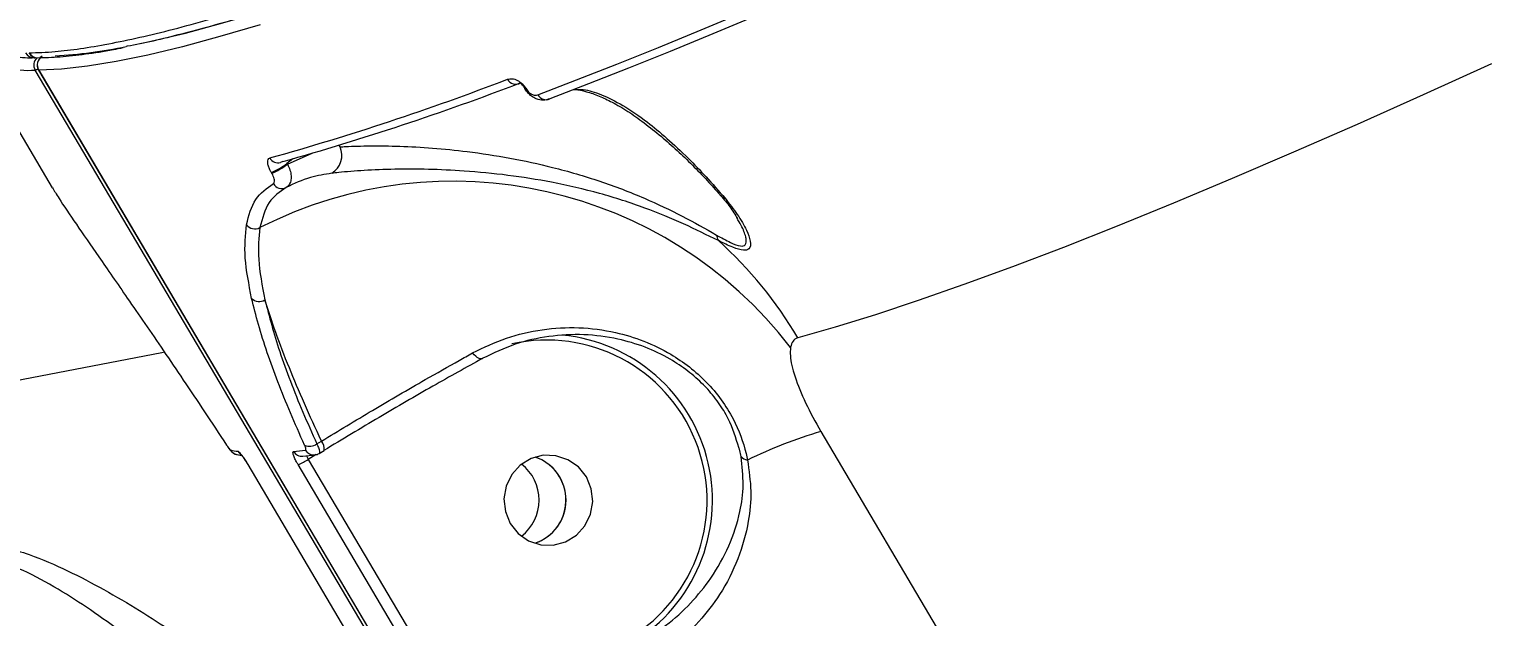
# Model space of a CAD drawing. Header units: millimetres. Extents: x -7245 to 6306, y -6696 to 5973.
# Drawn here: x 1805.4 to 1950.5, y -1257.4 to -1198.8 of the extents above; entities that cross this region are included whole.
import ezdxf

# ---------------------------------------------------------------- set-up
doc = ezdxf.new("R2010")
doc.units = ezdxf.units.MM
for name, color, linetype in [('DIKOM_ОБЪЕКТ', 7, 'Continuous'), ('DIKOM_РАЗМЕР_ЗОНА', 7, 'Continuous'), ('DIKOM_РАЗМЕР_ОБЪЕКТА', 7, 'Continuous')]:
    doc.layers.add(name, color=color, linetype=linetype)
doc.styles.add('style1', font='arial.ttf', dxfattribs={"width": 0.8})
doc.dimstyles.new('1-50', dxfattribs={"dimtxt": 300, "dimasz": 200, "dimexe": 100, "dimexo": 0, "dimgap": 100, "dimtad": 1, "dimtxsty": 'style1', "dimcen": 200, "dimclrd": 7, "dimclre": 7, "dimclrt": 7, "dimadec": 1, "dimazin": 2, "dimtfac": 1, "dimtmove": 0, "dimatfit": 2, "dimfxl": 0, "dimlwd": 25, "dimlwe": 18, "dimarcsym": 0})

# ---------------------------------------------------------------- blocks, each defined once
blk = doc.blocks.new('*D10')
at = {"layer": 'Defpoints', "color": 0, "transparency": 16777216}
for p in [(-4365.71, 2792.53), (4306.16, 475.6), (4306.16, -5965.27)]:
    blk.add_point(p, dxfattribs=at)
at = {"layer": 'DIKOM_РАЗМЕР_ОБЪЕКТА', "color": 7, "lineweight": 18, "transparency": 16777216}
for p, q in [((-4365.71, 2792.53), (-4365.71, -6065.27)), ((4306.16, 475.6), (4306.16, -6065.27))]:
    blk.add_line(p, q, dxfattribs=at)
at = {"layer": 'DIKOM_РАЗМЕР_ОБЪЕКТА', "color": 7, "lineweight": 25, "transparency": 16777216}
blk.add_line((-4165.71, -5965.27), (4106.16, -5965.27), dxfattribs=at)
at = {"layer": 'DIKOM_РАЗМЕР_ОБЪЕКТА', "color": 7, "transparency": 16777216}
for points in [[(-4165.71, -5931.93), (-4165.71, -5998.6), (-4365.71, -5965.27)], [(4106.16, -5931.93), (4106.16, -5998.6), (4306.16, -5965.27)]]:
    blk.add_solid(points, dxfattribs=at)
at = {"layer": 'DIKOM_РАЗМЕР_ОБЪЕКТА', "color": 7, "transparency": 16777216, "insert": (-85.78, -5712.1), "char_height": 300, "attachment_point": 5, "style": 'style1'}
blk.add_mtext('8650', dxfattribs=at)
blk = doc.blocks.new('*D11')
at = {"layer": 'Defpoints', "color": 0, "transparency": 16777216}
for p in [(-3472.32, 4472.83), (-6199.73, -2928.86), (1850.21, -2928.86)]:
    blk.add_point(p, dxfattribs=at)
at = {"layer": 'DIKOM_РАЗМЕР_ОБЪЕКТА', "color": 7, "lineweight": 18, "transparency": 16777216}
for p, q in [((-3472.32, 4472.83), (-6299.73, 4472.83)), ((1850.21, -2928.86), (-6299.73, -2928.86))]:
    blk.add_line(p, q, dxfattribs=at)
at = {"layer": 'DIKOM_РАЗМЕР_ОБЪЕКТА', "color": 7, "lineweight": 25, "transparency": 16777216}
blk.add_line((-6199.73, 4272.83), (-6199.73, -2728.86), dxfattribs=at)
at = {"layer": 'DIKOM_РАЗМЕР_ОБЪЕКТА', "color": 7, "transparency": 16777216}
for points in [[(-6233.06, 4272.83), (-6166.39, 4272.83), (-6199.73, 4472.83)], [(-6233.06, -2728.86), (-6166.39, -2728.86), (-6199.73, -2928.86)]]:
    blk.add_solid(points, dxfattribs=at)
at = {"layer": 'DIKOM_РАЗМЕР_ОБЪЕКТА', "color": 7, "transparency": 16777216, "insert": (-6452.9, 984.54), "char_height": 300, "attachment_point": 5, "rotation": 90, "style": 'style1'}
blk.add_mtext('7400', dxfattribs=at)
blk = doc.blocks.new('*D12')
at = {"layer": 'Defpoints', "color": 0, "transparency": 16777216}
for p in [(-5865.71, 123.34), (6306.18, -91.92), (6306.18, -6596.14)]:
    blk.add_point(p, dxfattribs=at)
at = {"layer": 'DIKOM_РАЗМЕР_ЗОНА', "color": 7, "lineweight": 18, "transparency": 16777216}
for p, q in [((-5865.71, 123.34), (-5865.71, -6696.14)), ((6306.18, -91.92), (6306.18, -6696.14))]:
    blk.add_line(p, q, dxfattribs=at)
at = {"layer": 'DIKOM_РАЗМЕР_ЗОНА', "color": 7, "lineweight": 25, "transparency": 16777216}
blk.add_line((-5665.71, -6596.14), (6106.18, -6596.14), dxfattribs=at)
at = {"layer": 'DIKOM_РАЗМЕР_ЗОНА', "color": 7, "transparency": 16777216}
for points in [[(-5665.71, -6562.81), (-5665.71, -6629.48), (-5865.71, -6596.14)], [(6106.18, -6562.81), (6106.18, -6629.48), (6306.18, -6596.14)]]:
    blk.add_solid(points, dxfattribs=at)
at = {"layer": 'DIKOM_РАЗМЕР_ЗОНА', "color": 7, "transparency": 16777216, "insert": (-71.19, -6342.97), "char_height": 300, "attachment_point": 5, "style": 'style1'}
blk.add_mtext('12150', dxfattribs=at)

msp = doc.modelspace()

# ---------------------------------------------------------------- linework, layer by layer
at = {"layer": 'DIKOM_ОБЪЕКТ', "color": 7, "linetype": 'Continuous', "lineweight": 15}
for p, q in [((1799.336, -1200.501), (1807.708, -1214.649)), ((2051.506, -1617.791), (1806.003, -1202.922)), ((1806.332, -1202.917), (2051.835, -1617.786)), ((1806.332, -1202.917), (1806.349, -1202.923)), ((1806.349, -1202.923), (2051.852, -1617.792)), ((1854.823, -1204.749), (1854.885, -1204.853)), ((1854.938, -1204.728), (1854.999, -1204.832)), ((1831.167, -1212.309), (1833.633, -1211.192)), ((1836.413, -1210.57), (1836.319, -1210.413)), ((1829.607, -1213.209), (1829.559, -1213.128)), ((1831.706, -1211.758), (1831.119, -1212.229)), ((1831.119, -1212.229), (1831.167, -1212.309)), ((1874.376, -1215.433), (1874.307, -1215.358)), ((1884.373, -1238.936), (2061.906, -1538.945)), ((1834.094, -1240.168), (1834.56, -1239.884)), ((1826.124, -1241.234), (1826.609, -1241.319)), ((1827.199, -1242.211), (1827.21, -1242.217)), ((1827.199, -1242.212), (1843.431, -1269.641)), ((1827.21, -1242.217), (1843.442, -1269.647)), ((1832.706, -1241.397), (1833.916, -1241.266)), ((1834.037, -1241.23), (1833.241, -1241.715)), ((1833.241, -1241.715), (1849.473, -1269.144)), ((1833.937, -1241.264), (1833.916, -1241.266)), ((1834.333, -1241.121), (1834.835, -1240.816)), ((1848.462, -1269.659), (1832.231, -1242.229))]:
    msp.add_line(p, q, dxfattribs=at)
at = {"layer": 'DIKOM_ОБЪЕКТ', "color": 7, "linetype": 'Continuous', "lineweight": 15, "flags": 128}
for points in [[(1816.494, -1200.287), (1817.546, -1200.058), (1820.989, -1199.233), (1824.718, -1198.228), (1828.729, -1197.044), (1833.02, -1195.681), (1837.586, -1194.142), (1842.425, -1192.428), (1847.53, -1190.539), (1852.9, -1188.478), (1858.528, -1186.246), (1864.41, -1183.845), (1870.542, -1181.278), (1876.917, -1178.546), (1883.531, -1175.651), (1890.379, -1172.596), (1897.453, -1169.384), (1904.749, -1166.018), (1912.261, -1162.499), (1919.981, -1158.832), (1927.903, -1155.019), (1936.022, -1151.063), (1944.329, -1146.968), (1952.818, -1142.738)], [(1856.14, -1205.385), (1860.013, -1203.899), (1864.02, -1202.324), (1868.161, -1200.661), (1872.433, -1198.91), (1876.833, -1197.073), (1881.362, -1195.15), (1886.016, -1193.142), (1890.793, -1191.05)], [(1891.913, -1191.484), (1887.146, -1193.572), (1882.503, -1195.575), (1877.984, -1197.494), (1873.593, -1199.327), (1869.33, -1201.074), (1865.199, -1202.733), (1861.201, -1204.305), (1857.337, -1205.788)], [(1828.445, -1198.405), (1824.424, -1199.592), (1820.687, -1200.599), (1817.235, -1201.427), (1814.073, -1202.074), (1811.204, -1202.539), (1808.628, -1202.822), (1806.349, -1202.923)], [(1951.266, -1202.287), (1944.453, -1205.388), (1937.869, -1208.331), (1931.518, -1211.114), (1925.408, -1213.732), (1919.544, -1216.186), (1913.93, -1218.47), (1908.574, -1220.585), (1903.479, -1222.527), (1898.65, -1224.295), (1894.092, -1225.888), (1889.809, -1227.303), (1885.805, -1228.54), (1882.084, -1229.597)], [(1830.711, -1212.031), (1830.544, -1212.113), (1830.478, -1212.135)], [(1650.203, -1288.407), (1662.114, -1282.297), (1674.226, -1276.459), (1686.529, -1270.898), (1699.019, -1265.615), (1711.688, -1260.615), (1724.528, -1255.899), (1737.534, -1251.47), (1750.698, -1247.332), (1764.012, -1243.485), (1777.47, -1239.933), (1791.064, -1236.677), (1804.786, -1233.719), (1818.629, -1231.06), (1818.924, -1231.007)], [(1850.649, -1231.634), (1850.571, -1231.685), (1850.474, -1231.702), (1850.361, -1231.683), (1850.234, -1231.631), (1850.095, -1231.545), (1849.947, -1231.427), (1849.794, -1231.28), (1849.637, -1231.107)], [(1860.987, -1243.456), (1860.19, -1242.462), (1859.149, -1241.738), (1857.95, -1241.34), (1856.689, -1241.302), (1855.469, -1241.625), (1854.387, -1242.285), (1853.533, -1243.227), (1852.974, -1244.376), (1852.757, -1245.638), (1852.899, -1246.91), (1853.388, -1248.091), (1854.185, -1249.084), (1855.225, -1249.808), (1856.424, -1250.206), (1857.685, -1250.244), (1858.906, -1249.921), (1859.987, -1249.261), (1860.842, -1248.319), (1861.4, -1247.171), (1861.618, -1245.909), (1861.476, -1244.636), (1860.987, -1243.456)]]:
    msp.add_lwpolyline(points, dxfattribs=at)
at = {"layer": 'DIKOM_ОБЪЕКТ', "color": 7, "linetype": 'Continuous', "lineweight": 15}
for centre, radius, start, end in [((1805.288, -1193.428), 9.521, 237.52988, 274.30828), ((1805.891, -1200.714), 0.979, 210.28018, 270.25776), ((1806.237, -1200.693), 1, 210.56828, 270.40151), ((1806.239, -1200.714), 0.979, 210.274, 270.41585), ((1807.193, -1202.408), 1, 121.38327, 210.61533), ((1807.216, -1202.408), 1.009, 121.7463, 210.68767), ((1804.657, -1149.146), 52.473, 273.63248, 281.45797), ((1806.873, -1202.407), 1.011, 134.77326, 210.60571), ((1805.891, -1200.693), 1, 269.58905, 279.98499), ((1805.725, -1201.766), 1.189, 283.51636, 297.86497), ((1756.292, -950.742), 270.987, 285.65097, 290.93537), ((1757.688, -951.439), 270.629, 285.65396, 290.93275), ((1853.922, -1203.429), 0.901, 207.1197, 300.24967), ((1854.845, -1204.742), 0.0231, 132.39349, 195.71571), ((1854.855, -1204.597), 0.155, 258.1693, 302.14614), ((1854.917, -1204.704), 0.152, 257.77012, 302.58685), ((1856.947, -1204.968), 0.908, 207.35817, 295.45018), ((1830.232, -1211.209), 0.958, 209.54908, 284.88094), ((1834.515, -1211.424), 2.081, 301.24, 24.22454), ((1826.794, -1206.528), 7.155, 292.73175, 307.18349), ((1826.816, -1206.566), 7.205, 292.78985, 307.14411), ((1847.682, -1256.545), 42.539, 37.67652, 116.93964), ((1830.596, -1213.745), 0.972, 210.47968, 296.64021), ((1875.181, -1214.597), 1.161, 226.07137, 251.84731), ((1827.917, -1217.688), 1.055, 217.17547, 297.82765), ((1875.248, -1219.244), 1.289, 184.93673, 211.42128), ((1846.782, -1250.445), 40.999, 30.56417, 48.12705), ((1828.354, -1224.891), 1.088, 225.52806, 301.41262), ((1857.032, -1245.808), 15.986, 301.1568, 102.58108), ((1857.012, -1245.799), 16.547, 301.43962, 84.5911), ((1897.823, -1284.52), 47.527, 106.43938, 115.91496), ((1833.38, -1239.208), 1.197, 245.18329, 306.67111), ((1833.55, -1240.688), 1.291, 354.3115, 38.54849), ((1827.958, -1228.815), 12.21, 258.27885, 261.89225), ((1826.33, -1240.265), 0.991, 210.62444, 258.03703), ((1827.112, -1240.378), 1.021, 210.90136, 233.29841), ((1827.21, -1193.016), 48.117, 275.44442, 276.86391), ((1832.619, -1240.425), 0.976, 210.22168, 275.17918), ((1830.606, -1237.788), 4.729, 290.09257, 303.86711), ((1833.805, -1240.295), 0.977, 210.28369, 276.50613), ((1851.73, -1245.76), 4.538, 307.62474, 52.10109), ((1854.437, -1245.766), 4.516, 288.18857, 71.54059), ((1854.485, -1245.7), 4.438, 30.47939, 71.96483), ((1877.192, -1240.755), 1.027, 220.53087, 262.18849), ((1854.437, -1245.769), 4.514, 288.09158, 30.91957)]:
    msp.add_arc(centre, radius, start, end, dxfattribs=at)
for points, knots in [([(1805.393, -1201.207), (1806.234, -1201.179), (1808.516, -1201.101), (1813.164, -1200.409), (1819.612, -1198.957), (1827.152, -1196.82), (1835.728, -1194.025), (1845.306, -1190.578), (1855.866, -1186.485), (1867.408, -1181.74), (1879.894, -1176.364), (1893.278, -1170.379), (1907.495, -1163.814), (1922.48, -1156.698), (1938.194, -1149.051), (1954.624, -1140.871), (1971.729, -1132.185), (1989.451, -1123.024), (2007.704, -1113.43), (2026.407, -1103.45), (2045.268, -1093.235), (2064.247, -1082.814), (2083.294, -1072.223), (2102.591, -1061.361), (2122.053, -1050.278), (2141.598, -1039.021), (2161.418, -1027.475), (2181.485, -1015.649), (2201.763, -1003.56), (2221.941, -991.394), (2241.925, -979.208), (2261.621, -967.058), (2280.964, -954.983), (2299.916, -943.005), (2318.452, -931.141), (2336.518, -919.428), (2354.035, -907.919), (2370.904, -896.674), (2386.079, -886.412), (2395.342, -880.031), (2399.476, -877.183)], [0, 0, 0, 0, 0.0156522, 0.0424896, 0.0694113, 0.0963763, 0.1233413, 0.1502635, 0.1771005, 0.2039381, 0.23086, 0.2578249, 0.2847898, 0.3117121, 0.3385494, 0.3653868, 0.3923087, 0.4192736, 0.4462387, 0.4731605, 0.4999978, 0.5258462, 0.5517699, 0.5777322, 0.6036945, 0.6296183, 0.6554664, 0.6823039, 0.7092258, 0.7361909, 0.7631559, 0.7900781, 0.8169155, 0.8437529, 0.8706748, 0.89764, 0.9246052, 0.9515272, 0.9783644, 1, 1, 1, 1]), ([(2399.412, -878.296), (2395.288, -881.137), (2386.047, -887.502), (2370.908, -897.74), (2354.08, -908.959), (2336.604, -920.441), (2318.582, -932.126), (2300.089, -943.961), (2281.183, -955.911), (2261.885, -967.958), (2242.237, -980.079), (2222.301, -992.236), (2202.17, -1004.372), (2181.941, -1016.433), (2161.921, -1028.231), (2142.148, -1039.749), (2122.651, -1050.98), (2103.234, -1062.036), (2083.984, -1072.872), (2064.982, -1083.439), (2046.049, -1093.835), (2027.232, -1104.025), (2008.574, -1113.983), (1990.363, -1123.553), (1972.684, -1132.692), (1955.62, -1141.358), (1939.228, -1149.517), (1923.553, -1157.148), (1908.603, -1164.246), (1894.42, -1170.795), (1881.069, -1176.765), (1868.611, -1182.129), (1857.826, -1186.563), (1848.545, -1190.184), (1840.573, -1193.125), (1833.265, -1195.634), (1826.534, -1197.749), (1820.536, -1199.373), (1816.718, -1200.306), (1815.136, -1200.558), (1815.095, -1200.565)], [0, 0, 0, 0, 0.0226412, 0.050726, 0.0788997, 0.1071179, 0.1353367, 0.1635101, 0.1915953, 0.2196803, 0.2478538, 0.2760724, 0.3042908, 0.3324645, 0.3605494, 0.3875992, 0.414728, 0.4418972, 0.4690663, 0.4961953, 0.5232452, 0.5513301, 0.5795035, 0.6077219, 0.6359406, 0.664114, 0.6921989, 0.7202839, 0.7484571, 0.7766755, 0.8048944, 0.8330677, 0.8611526, 0.8839094, 0.9066899, 0.9294702, 0.9522274, 0.9757827, 0.9993638, 1, 1, 1, 1]), ([(1799.361, -1199.994), (1799.398, -1200.031), (1799.722, -1200.35), (1800.563, -1200.774), (1801.895, -1201.273), (1803.558, -1201.569), (1804.898, -1201.705), (1805.767, -1201.686), (1805.896, -1201.683)], [0, 0, 0, 0, 0.0275156, 0.2416968, 0.4689549, 0.7096325, 0.956997, 1, 1, 1, 1]), ([(1806.246, -1201.693), (1806.971, -1201.672), (1808.441, -1201.63), (1810.992, -1201.338), (1813.106, -1201.028), (1814.454, -1200.753), (1814.777, -1200.688)], [0, 0, 0, 0, 0.297252, 0.6027638, 0.9047719, 1, 1, 1, 1]), ([(1853.12, -1203.839), (1853.267, -1203.806), (1853.552, -1203.742), (1854.035, -1203.882), (1854.437, -1204.14), (1854.73, -1204.418), (1854.868, -1204.625), (1854.938, -1204.728)], [0, 0, 0, 0, 0.3046239, 0.5876386, 0.7664013, 0.8827751, 1, 1, 1, 1]), ([(1854.83, -1204.725), (1854.821, -1204.71), (1854.801, -1204.677), (1854.763, -1204.619), (1854.692, -1204.517), (1854.509, -1204.291), (1854.436, -1204.244), (1854.376, -1204.207)], [0, 0, 0, 0, 0.023986, 0.0535529, 0.1071164, 0.2794541, 1, 1, 1, 1]), ([(1857.337, -1205.788), (1857.125, -1205.852), (1856.708, -1205.98), (1856.046, -1205.846), (1855.528, -1205.555), (1855.152, -1205.219), (1854.98, -1204.962), (1854.892, -1204.829)], [0, 0, 0, 0, 0.2704345, 0.5335561, 0.7181663, 0.8553158, 1, 1, 1, 1]), ([(1854.999, -1204.832), (1855.044, -1204.899), (1855.132, -1205.032), (1855.319, -1205.209), (1855.568, -1205.367), (1855.868, -1205.449), (1856.047, -1205.407), (1856.14, -1205.385)], [0, 0, 0, 0, 0.1205997, 0.2405516, 0.4168125, 0.6950439, 1, 1, 1, 1]), ([(1859.69, -1204.868), (1859.755, -1204.868), (1860.102, -1204.866), (1860.964, -1205.05), (1862.189, -1205.456), (1863.57, -1206.105), (1865.059, -1206.977), (1866.696, -1208.116), (1868.362, -1209.443), (1869.978, -1210.857), (1871.51, -1212.327), (1872.931, -1213.791), (1873.886, -1214.87), (1874.314, -1215.354)], [0, 0, 0, 0, 0.0283362, 0.1495102, 0.26851, 0.3741886, 0.4862247, 0.5937748, 0.6974543, 0.7868296, 0.8668076, 0.9403027, 1, 1, 1, 1]), ([(1859.708, -1204.861), (1860.021, -1204.847), (1860.832, -1204.808), (1862.463, -1205.317), (1864.573, -1206.351), (1866.786, -1207.857), (1868.995, -1209.666), (1870.962, -1211.507), (1872.901, -1213.5), (1874.179, -1214.965), (1874.82, -1215.7)], [0, 0, 0, 0, 0.1008532, 0.2610419, 0.4249167, 0.5887457, 0.7056271, 0.8232496, 0.9112867, 1, 1, 1, 1]), ([(1829.559, -1213.128), (1829.506, -1213.033), (1829.384, -1212.814), (1829.248, -1212.464), (1829.173, -1212.102), (1829.204, -1211.795), (1829.331, -1211.721), (1829.398, -1211.682)], [0, 0, 0, 0, 0.1205375, 0.2783131, 0.4704738, 0.7207509, 1, 1, 1, 1]), ([(1836.413, -1210.57), (1836.599, -1210.56), (1837.476, -1210.509), (1839.383, -1210.454), (1842.33, -1210.486), (1845.61, -1210.666), (1849.313, -1211.03), (1853.361, -1211.65), (1857.829, -1212.61), (1862.36, -1213.942), (1866.683, -1215.586), (1870.612, -1217.475), (1872.847, -1218.729), (1873.963, -1219.355)], [0, 0, 0, 0, 0.0224529, 0.1059019, 0.1894434, 0.2734976, 0.3576229, 0.458886, 0.5602434, 0.6754092, 0.7906393, 0.8954176, 1, 1, 1, 1]), ([(1831.167, -1212.309), (1831.26, -1212.502), (1831.448, -1212.886), (1831.555, -1213.47), (1831.517, -1213.997), (1831.337, -1214.402), (1831.127, -1214.548), (1831.031, -1214.614)], [0, 0, 0, 0, 0.1961047, 0.3917161, 0.5961077, 0.8170111, 1, 1, 1, 1]), ([(1874.147, -1219.916), (1873.02, -1219.357), (1870.763, -1218.239), (1866.753, -1216.569), (1862.343, -1215.167), (1857.718, -1214.085), (1853.152, -1213.365), (1848.994, -1212.96), (1845.189, -1212.792), (1841.801, -1212.785), (1838.76, -1212.912), (1836.749, -1213.074), (1835.819, -1213.178), (1835.594, -1213.204)], [0, 0, 0, 0, 0.1036829, 0.2075436, 0.3205734, 0.433541, 0.5338126, 0.6340014, 0.718488, 0.8029092, 0.887959, 0.972929, 1, 1, 1, 1]), ([(1807.721, -1214.641), (1807.908, -1214.956), (1808.37, -1215.737), (1809.458, -1217.334), (1810.106, -1218.286)], [0, 0, 0, 0, 0.4046547, 1, 1, 1, 1]), ([(1827.076, -1218.326), (1827.316, -1217.418), (1827.802, -1215.578), (1829.101, -1214.688), (1829.758, -1214.238)], [0, 0, 0, 0, 0.4938647, 1, 1, 1, 1]), ([(1831.031, -1214.614), (1830.402, -1215.042), (1829.129, -1215.91), (1828.652, -1217.711), (1828.41, -1218.622)], [0, 0, 0, 0, 0.4938471, 1, 1, 1, 1]), ([(1829.758, -1214.238), (1829.796, -1214.203), (1829.87, -1214.134), (1829.877, -1213.905), (1829.813, -1213.639), (1829.715, -1213.402), (1829.637, -1213.263), (1829.607, -1213.209)], [0, 0, 0, 0, 0.2735101, 0.5392762, 0.7387561, 0.8988468, 1, 1, 1, 1]), ([(1835.594, -1213.204), (1834.874, -1213.317), (1833.256, -1213.572), (1831.825, -1214.242), (1831.031, -1214.614)], [0, 0, 0, 0, 0.4451233, 1, 1, 1, 1]), ([(1874.82, -1215.7), (1875.247, -1216.233), (1876.1, -1217.298), (1876.944, -1218.777), (1877.404, -1220.024), (1877.336, -1220.782), (1876.664, -1220.944), (1875.593, -1220.617), (1874.643, -1220.156), (1874.147, -1219.916)], [0, 0, 0, 0, 0.1847922, 0.3692554, 0.5090946, 0.6522095, 0.7508542, 0.8702164, 1, 1, 1, 1]), ([(1874.383, -1215.426), (1874.705, -1215.799), (1875.379, -1216.582), (1875.824, -1217.339), (1876.057, -1217.734)], [0, 0, 0, 0, 0.4775388, 1, 1, 1, 1]), ([(1810.106, -1218.286), (1810.807, -1219.303), (1812.225, -1221.361), (1814.195, -1224.201), (1815.192, -1225.638)], [0, 0, 0, 0, 0.4941733, 1, 1, 1, 1]), ([(1827.592, -1225.668), (1827.32, -1224.264), (1826.772, -1221.425), (1826.974, -1219.367), (1827.076, -1218.326)], [0, 0, 0, 0, 0.494185, 1, 1, 1, 1]), ([(1828.41, -1218.622), (1828.312, -1219.617), (1828.113, -1221.631), (1828.649, -1224.413), (1828.921, -1225.82)], [0, 0, 0, 0, 0.4941585, 1, 1, 1, 1]), ([(1873.963, -1219.355), (1874.439, -1219.621), (1875.336, -1220.123), (1876.368, -1220.517), (1876.943, -1220.382), (1876.965, -1219.918), (1876.814, -1219.255), (1876.553, -1218.574), (1876.132, -1217.908), (1875.975, -1217.658)], [0, 0, 0, 0, 0.184878, 0.3491475, 0.4820959, 0.6492009, 0.6797305, 0.8798368, 1, 1, 1, 1]), ([(1815.192, -1225.638), (1815.765, -1226.468), (1816.911, -1228.127), (1818.789, -1230.868), (1820.78, -1233.804), (1822.88, -1236.932), (1824.35, -1239.161), (1825.085, -1240.276)], [0, 0, 0, 0, 0.1978291, 0.3955033, 0.5931712, 0.7965922, 1, 1, 1, 1]), ([(1832.877, -1240.294), (1832.394, -1239.211), (1831.427, -1237.045), (1830.189, -1233.972), (1829.115, -1231.027), (1828.219, -1228.228), (1827.801, -1226.521), (1827.592, -1225.668)], [0, 0, 0, 0, 0.1976784, 0.3953811, 0.5930829, 0.7965411, 1, 1, 1, 1]), ([(1834.56, -1239.884), (1833.976, -1238.623), (1832.803, -1236.09), (1831.278, -1232.466), (1829.926, -1228.964), (1829.257, -1226.872), (1828.921, -1225.82)], [0, 0, 0, 0, 0.2373988, 0.4771622, 0.7370153, 1, 1, 1, 1]), ([(1828.921, -1225.82), (1829.353, -1227.483), (1830.008, -1230.002), (1831.43, -1233.885), (1832.659, -1236.95), (1833.621, -1239.105), (1834.094, -1240.168)], [0, 0, 0, 0, 0.3951694, 0.5986755, 0.8021799, 1, 1, 1, 1]), ([(1849.637, -1231.107), (1850.743, -1230.571), (1852.955, -1229.5), (1856.558, -1228.684), (1860.229, -1228.485), (1863.648, -1228.92), (1866.729, -1229.856), (1869.207, -1231.049), (1871.287, -1232.463), (1872.996, -1233.979), (1874.476, -1235.737), (1875.955, -1238.121), (1876.719, -1240.191), (1877.007, -1241.561), (1877.052, -1241.772)], [0, 0, 0, 0, 0.1100941, 0.2202107, 0.3292791, 0.4383054, 0.5249557, 0.6115106, 0.6753425, 0.7390928, 0.8039891, 0.8688862, 0.9797305, 1, 1, 1, 1]), ([(1876.184, -1240.54), (1875.894, -1239.571), (1875.439, -1238.045), (1874.19, -1236.031), (1873.294, -1234.932), (1872.269, -1233.87), (1871.113, -1232.858), (1869.163, -1231.561), (1866.825, -1230.456), (1863.931, -1229.597), (1860.696, -1229.188), (1857.24, -1229.375), (1853.815, -1230.128), (1851.714, -1231.128), (1850.649, -1231.634)], [0, 0, 0, 0, 0.1015543, 0.1598613, 0.220437, 0.2316292, 0.2954875, 0.3612807, 0.4497797, 0.5407411, 0.6533384, 0.7691826, 0.8830155, 1, 1, 1, 1]), ([(1881.351, -1230.545), (1881.33, -1230.814), (1881.27, -1231.57), (1881.719, -1233.433), (1882.773, -1236.071), (1883.836, -1237.975), (1884.373, -1238.936)], [0, 0, 0, 0, 0.1529289, 0.428384, 0.7114253, 1, 1, 1, 1]), ([(1882.084, -1229.597), (1882.066, -1229.602), (1881.869, -1229.66), (1881.546, -1229.873), (1881.417, -1230.318), (1881.351, -1230.545)], [0, 0, 0, 0, 0.0468567, 0.5143409, 1, 1, 1, 1]), ([(1834.56, -1239.884), (1836.252, -1238.86), (1839.685, -1236.783), (1844.325, -1234.091), (1847.64, -1232.215), (1849.192, -1231.354), (1849.637, -1231.107)], [0, 0, 0, 0, 0.3362258, 0.6822318, 0.9087937, 1, 1, 1, 1]), ([(1850.649, -1231.634), (1849.003, -1232.549), (1845.614, -1234.431), (1840.24, -1237.543), (1836.636, -1239.719), (1834.808, -1240.822)], [0, 0, 0, 0, 0.3175132, 0.6539158, 1, 1, 1, 1]), ([(1825.085, -1240.276), (1825.141, -1240.359), (1825.253, -1240.526), (1825.386, -1240.696), (1825.453, -1240.762), (1825.473, -1240.769), (1825.477, -1240.77)], [0, 0, 0, 0, 0.3058274, 0.6116387, 0.9182565, 1, 1, 1, 1]), ([(1825.109, -1240.319), (1825.132, -1240.356), (1825.24, -1240.522), (1825.392, -1240.726), (1825.552, -1240.916), (1825.744, -1241.079), (1825.946, -1241.197), (1826.09, -1241.218), (1826.139, -1241.226)], [0, 0, 0, 0, 0.0829625, 0.3714187, 0.5771967, 0.7365935, 0.9098984, 1, 1, 1, 1]), ([(1832.961, -1240.788), (1832.98, -1240.776), (1833.017, -1240.751), (1832.995, -1240.595), (1832.936, -1240.425), (1832.887, -1240.317), (1832.877, -1240.294)], [0, 0, 0, 0, 0.3065648, 0.6133391, 0.9194372, 1, 1, 1, 1]), ([(1834.094, -1240.168), (1834.115, -1240.213), (1834.216, -1240.428), (1834.34, -1240.758), (1834.399, -1241.044), (1834.345, -1241.085), (1834.322, -1241.102)], [0, 0, 0, 0, 0.0876632, 0.4214493, 0.7553414, 1, 1, 1, 1]), ([(1876.411, -1241.422), (1876.382, -1241.227), (1876.338, -1240.934), (1876.222, -1240.639), (1876.184, -1240.54)], [0, 0, 0, 0, 0.6648165, 1, 1, 1, 1]), ([(1826.236, -1240.903), (1826.255, -1240.911), (1826.304, -1240.932), (1826.455, -1241.095), (1826.681, -1241.393), (1826.946, -1241.783), (1827.122, -1242.072), (1827.21, -1242.217)], [0, 0, 0, 0, 0.1419104, 0.3567214, 0.5713683, 0.7857665, 1, 1, 1, 1]), ([(1826.493, -1241.179), (1826.493, -1241.179), (1826.493, -1241.178), (1826.532, -1241.221), (1826.619, -1241.33), (1826.774, -1241.542), (1826.98, -1241.849), (1827.126, -1242.092), (1827.198, -1242.212)], [0, 0, 0, 0, 0.0472959, 0.1512252, 0.3041403, 0.5040998, 0.7546306, 1, 1, 1, 1]), ([(1832.231, -1242.229), (1832.176, -1242.134), (1832.039, -1241.895), (1831.861, -1241.531), (1831.737, -1241.198), (1831.697, -1240.968), (1831.749, -1240.933), (1831.776, -1240.916)], [0, 0, 0, 0, 0.1406837, 0.3550485, 0.5698699, 0.7847865, 1, 1, 1, 1]), ([(1833.092, -1241.355), (1833.092, -1241.36), (1833.092, -1241.389), (1833.124, -1241.482), (1833.177, -1241.603), (1833.223, -1241.683), (1833.241, -1241.715)], [0, 0, 0, 0, 0.0672528, 0.4197197, 0.7698641, 1, 1, 1, 1]), ([(1833.933, -1241.247), (1834.008, -1241.241), (1834.151, -1241.23), (1834.268, -1241.146), (1834.324, -1241.106)], [0, 0, 0, 0, 0.522648, 1, 1, 1, 1]), ([(1866.343, -1259.918), (1867.216, -1259.385), (1869.096, -1258.236), (1871.452, -1256.055), (1873.602, -1253.398), (1875.303, -1250.365), (1876.304, -1247.239), (1876.737, -1244.288), (1876.52, -1242.376), (1876.411, -1241.422)], [0, 0, 0, 0, 0.1227075, 0.2642696, 0.4060011, 0.5771156, 0.7482452, 0.8743901, 1, 1, 1, 1]), ([(1877.052, -1241.772), (1877.203, -1242.818), (1877.504, -1244.914), (1877.172, -1248.195), (1876.217, -1251.657), (1874.51, -1255), (1872.294, -1257.908), (1869.837, -1260.278), (1867.865, -1261.504), (1866.946, -1262.075)], [0, 0, 0, 0, 0.1281518, 0.2567423, 0.4268139, 0.5968803, 0.737315, 0.8775717, 1, 1, 1, 1]), ([(1788.466, -1268.181), (1788.166, -1267.319), (1787.565, -1265.593), (1787.648, -1262.593), (1788.292, -1259.517), (1789.369, -1256.867), (1790.664, -1254.688), (1791.912, -1253.137), (1793.3, -1251.879), (1795.072, -1250.736), (1797.557, -1249.918), (1800.453, -1249.919), (1803.085, -1250.434), (1805.958, -1251.342), (1809.26, -1252.764), (1812.938, -1254.699), (1816.454, -1256.763), (1819.321, -1258.624), (1821.553, -1260.186), (1822.606, -1261.016), (1823.132, -1261.43)], [0, 0, 0, 0, 0.0754478, 0.1510322, 0.2213848, 0.2917225, 0.3346606, 0.3775429, 0.4104259, 0.4432536, 0.4962467, 0.5490792, 0.5889873, 0.6289751, 0.6969458, 0.7650081, 0.8363505, 0.9076315, 0.9538268, 1, 1, 1, 1]), ([(1820.932, -1264.104), (1820.445, -1263.659), (1819.463, -1262.761), (1817.419, -1261.066), (1814.797, -1259.029), (1811.63, -1256.758), (1808.299, -1254.603), (1805.353, -1252.982), (1802.757, -1251.903), (1800.433, -1251.253), (1797.847, -1251.123), (1795.673, -1251.894), (1794.175, -1253.017), (1793.015, -1254.281), (1791.995, -1255.856), (1790.968, -1258.073), (1790.154, -1260.8), (1789.794, -1263.923), (1789.749, -1266.153), (1790.063, -1267.183), (1790.099, -1267.301)], [0, 0, 0, 0, 0.0503392, 0.1014656, 0.1791, 0.2585424, 0.3314686, 0.4059273, 0.4470774, 0.4891768, 0.5421888, 0.5949303, 0.6280836, 0.6622704, 0.7075529, 0.7536134, 0.8297553, 0.9074623, 0.9894305, 1, 1, 1, 1])]:
    msp.add_open_spline(points, degree=3, knots=knots, dxfattribs=at)

# ---------------------------------------------------------------- dimensions: what is measured, and where the dimension line sits
at = {"layer": 'DIKOM_РАЗМЕР_ЗОНА'}
dim = msp.add_linear_dim(base=(6306.184, -6596.144), p1=(-5865.714, 123.344), p2=(6306.184, -91.922), text='12150', dimstyle='1-50', dxfattribs=at)
dim.commit()
dim.dimension.update_dxf_attribs({"geometry": '*D12', "text_midpoint": (-71.192, -6596.144), "dimtype": 160})
at = {"layer": 'DIKOM_РАЗМЕР_ОБЪЕКТА'}
dim = msp.add_linear_dim(base=(-6199.728, -2928.864), p1=(-3472.315, 4472.834), p2=(1850.213, -2928.864), angle=90, text='7400', dimstyle='1-50', dxfattribs=at)
dim.commit()
dim.dimension.update_dxf_attribs({"geometry": '*D11', "text_midpoint": (-6199.728, 984.539), "dimtype": 160})
dim = msp.add_linear_dim(base=(4306.158, -5965.268), p1=(-4365.714, 2792.532), p2=(4306.158, 475.605), text='8650', dimstyle='1-50', dxfattribs=at)
dim.commit()
dim.dimension.update_dxf_attribs({"geometry": '*D10', "text_midpoint": (-85.784, -5965.268), "dimtype": 160})

doc.saveas('drawing.dxf')
